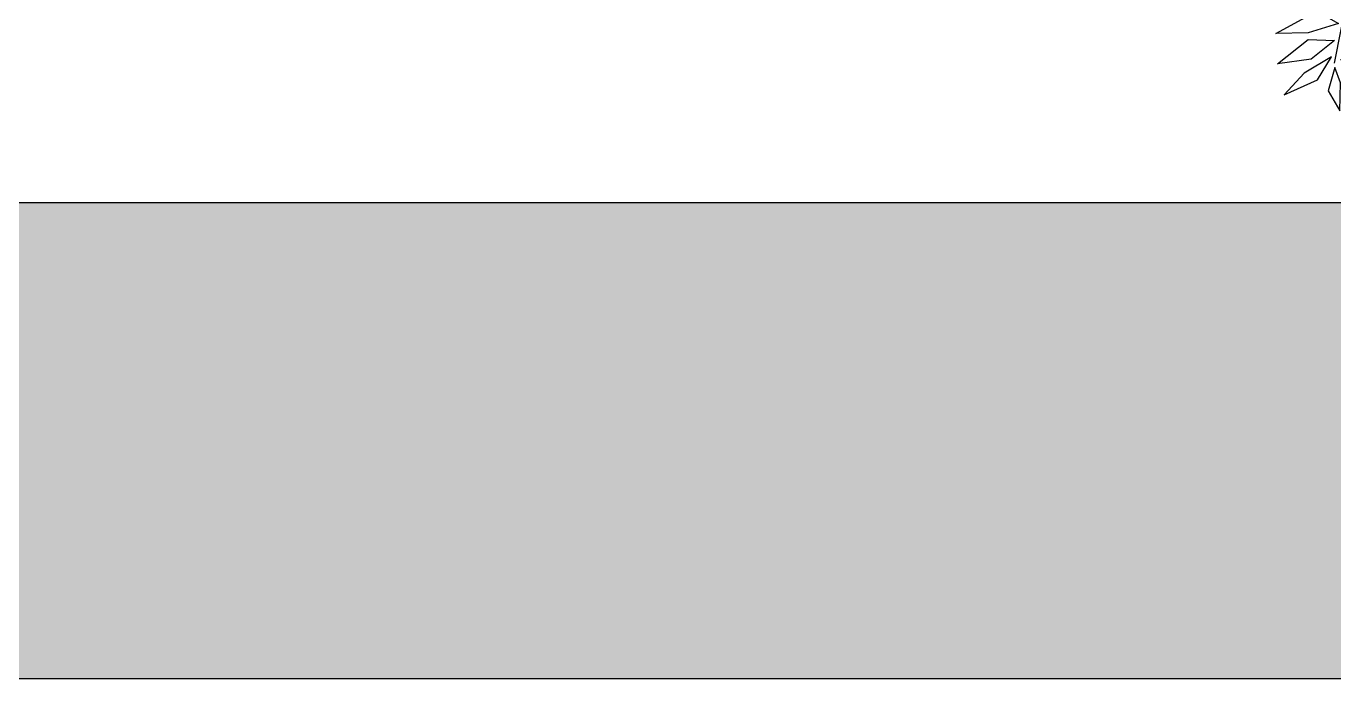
# Model space of a CAD drawing. Header units: inches. Extents: x -162 to 906, y 35 to 488.
# Drawn here: x 367.61 to 389.59, y 34.53 to 45.5 of the extents above; entities that cross this region are included whole.
import ezdxf

# ---------------------------------------------------------------- set-up
doc = ezdxf.new("R2010")
doc.units = ezdxf.units.IN
doc.header["$LTSCALE"] = 0.02
doc.header["$MEASUREMENT"] = 0
doc.set_wipeout_variables(frame=1)
for name, color, linetype, true_color in [('main rooad', 250, 'Continuous', 0x333333), ('PLANTS', 7, 'Continuous', 0x218500), ('ROADS', 7, 'Continuous', 0x595959)]:
    doc.layers.add(name, color=color, linetype=linetype, true_color=true_color)

# ---------------------------------------------------------------- blocks, each defined once
blk = doc.blocks.new('AE24K')
blk.add_wipeout([(0.3551949136237864, 0.106527245213756), (0.38330191728022445, 0.1775314773046348), (0.41041712122815666, 0.21809228762336175), (0.43506982731359295, 0.26200622175611277), (0.4554456494808166, 0.31084019148061803), (0.3890162718492929, 0.3819055057928529), (0.31972971232035413, 0.39072740178981236), (0.2797292211111111, 0.35543979935044767), (0.25901468925789917, 0.32456315413532466), (0.20687119343616403, 0.3093698816316339), (0.15972775670914602, 0.29809744769291857), (0.11258432920789105, 0.27702290811600006), (0.11142148636233783, 0.31476039346794793), (0.09277667140585141, 0.3667647924609607), (0.03790418566355835, 0.4207149325475328), (0.019988087261599063, 0.4666459893664343), (-0.005969354658331594, 0.510379431192467), (-0.04147268311387729, 0.5498476051024905), (-0.1362317311181524, 0.5278507198698508), (-0.17851500822055766, 0.47225775739199527), (-0.16795529215072422, 0.419972516947561), (-0.1494728034445888, 0.38222568128481527), (-0.16448658055298898, 0.33384064598641294), (-0.17888727301417937, 0.28743140412639634), (-0.1836167167719829, 0.2360123434706891), (-0.21687975319873593, 0.25387403876085846), (-0.2704666659214252, 0.2584996208172765), (-0.3940080310552272, 0.24024808018120325), (-0.496918332594694, 0.23900740439610946), (-0.5252480029674436, 0.1459452233027616), (-0.4982447205409093, 0.08153034637642054), (-0.44768451326183395, 0.06453270837135139), (-0.4091404009994495, 0.06191898170415944), (-0.33802384679952335, -0.010720428861257014), (-0.29620104597987235, -0.04101056464531072), (-0.36401596714995504, -0.10303544308668999), (-0.37909859344962005, -0.18069286674086438), (-0.43901688124796384, -0.2603593257633241), (-0.45544564948081406, -0.3108402007063801), (-0.38901627184929033, -0.381905505792852), (-0.31972971232035263, -0.39072741101557507), (-0.27972923033687286, -0.3554398085762094), (-0.25906997139880744, -0.3243707884177137), (-0.2068711934361634, -0.3093698816316328), (-0.15947926158348955, -0.29863663283042774), (-0.11258432920788863, -0.2770229173417623), (-0.11365319668754298, -0.316380674289061), (-0.0379041856635559, -0.4207149417732956), (0.00936913341203704, -0.5077846254225241), (0.041472683113879735, -0.5498476051024893), (0.13623173111815384, -0.527850729095613), (0.17851499899479592, -0.4722577573919948), (0.16795528292496245, -0.41997251694756044), (0.15465956208624643, -0.3873626240687301), (0.16777801166598272, -0.3346156046435458), (0.1788872730893657, -0.287431404989861), (0.18361671677198546, -0.23601235269645104), (0.21687975319873834, -0.2538740387608571), (0.2712392865183427, -0.2637293586000331), (0.34572554723691984, -0.24049317616737786), (0.3940820231010254, -0.246385504689294), (0.4444389524248509, -0.24577840694274355), (0.49691833259469553, -0.23900740439610846), (0.5252480029674442, -0.14594522330276039), (0.49824471131514847, -0.08153035560218291), (0.4476845132618352, -0.06453271759711332), (0.41058727741042117, -0.062031723957523655), (0.37327179966973284, -0.022436010876364154), (0.338023846799526, 0.010720428861258124), (0.2960075306288286, 0.043771514977265946), (0.3283012395610764, 0.06088635470709014)])
for p, q in [((-0.0414726831138772, 0.549847605102491), (-0.07777240710869737, 0.5006975833749423)), ((-0.0527355222590753, 0.5019136588729922), (-0.0414726831138772, 0.549847605102491)), ((-0.1022762273722977, 0.5082464993676798), (-0.1362317311181522, 0.5278507198698512)), ((-0.1362317311181522, 0.5278507198698512), (-0.1139274895912346, 0.4861054984912498)), ((-0.09308310512382612, 0.4682974141098621), (-0.1022762273722977, 0.5082464993676798)), ((-0.05149821828036583, 0.4756306225379459), (-0.005969354658331483, 0.5103794311924674)), ((-0.005969354658331483, 0.5103794311924674), (-0.03082975988756598, 0.4496761433005454)), ((-0.1139274895912346, 0.4861054984912498), (-0.09308310512382612, 0.4682974141098621)), ((-0.07952156564429469, 0.4555188743617307), (-0.0527355222590753, 0.5019136588729922)), ((-0.07777240710869737, 0.5006975833749423), (-0.07952156564429469, 0.4555188743617307)), ((-0.1537160373471247, 0.4505168963083128), (-0.1785150082205575, 0.4722577573919957)), ((-0.1785150082205575, 0.4722577573919957), (-0.1368368489131875, 0.4679899655579551)), ((-0.1368368489131875, 0.4679899655579551), (-0.0949981336523642, 0.4512575405617887)), ((-0.05250655727299147, 0.3533181598595703), (-0.0885694836089419, 0.4623922892135215)), ((-0.07019916277893401, 0.4295166794781067), (-0.05149821828036583, 0.4756306225379459)), ((-0.02519805892919624, 0.4398263127903532), (0.02129362377083144, 0.4674208743674266)), ((0.02129362377083144, 0.4674208743674266), (-0.0205392239047244, 0.4008455082622233)), ((-0.0949981336523642, 0.4512575405617887), (-0.1537160373471247, 0.4505168963083128)), ((-0.03082975988756598, 0.4496761433005454), (-0.07019916277893401, 0.4295166794781067)), ((-0.06230534163651669, 0.4010400980553759), (-0.02519805892919624, 0.4398263127903532)), ((-0.1679552921507241, 0.4199725169475612), (-0.1303716187194786, 0.4370389975961211)), ((-0.1294034948277618, 0.4142105482156615), (-0.1679552921507241, 0.4199725169475612)), ((-0.1303716187194786, 0.4370389975961211), (-0.09217697835945593, 0.430658432229444)), ((-0.09217697835945593, 0.430658432229444), (-0.1294034948277618, 0.4142105482156615)), ((-0.004860777750733902, 0.4025158972333451), (0.03790418566355847, 0.4207149325475332)), ((0.03790418566355847, 0.4207149325475332), (0.005605675080954775, 0.3618316478252717)), ((-0.1515725973782844, 0.3865948780928483), (-0.1179641760621761, 0.4026572820512881)), ((-0.1179641760621761, 0.4026572820512881), (-0.07691235380473849, 0.4012254989885826)), ((-0.07691235380473849, 0.4012254989885826), (-0.1164370170615987, 0.3778564844767831)), ((-0.0205392239047244, 0.4008455082622233), (-0.06230534163651669, 0.4010400980553759)), ((-0.04330338816861534, 0.3496542956971389), (-0.004860777750733902, 0.4025158972333451)), ((-0.1164370170615987, 0.3778564844767831), (-0.1515725973782844, 0.3865948780928483)), ((0.3133010622769312, 0.3583804374999429), (0.3197297123203544, 0.3907274017898126)), ((0.3197297123203544, 0.3907274017898126), (0.3368727760275583, 0.3524991704267157)), ((0.3890162718492931, 0.3819055057928531), (0.3640159671499585, 0.3417168459215039)), ((0.3890162718492931, 0.3426970555627484), (0.3890162718492931, 0.3819055057928531)), ((-0.1644865805529889, 0.3338406459864132), (-0.1148891923519049, 0.3579925402946942)), ((-0.06208753982366044, 0.3514265739948095), (-0.1186519474679111, 0.3230491326212559)), ((-0.1148891923519049, 0.3579925402946942), (-0.06208753982366044, 0.3514265739948095)), ((-0.01372579496394621, 0.1989606921142477), (-0.05250655727299147, 0.3533181598595703)), ((0.005605675080954775, 0.3618316478252717), (-0.04330338816861534, 0.3496542956971389)), ((0.007106863558692389, 0.3477681991613624), (0.09277667140585155, 0.3667647924609612)), ((0.09277667140585155, 0.3667647924609612), (0.03016673197819308, 0.3171338593856179)), ((0.2797292211111113, 0.3554397993504481), (0.3133010622769312, 0.331424630849797)), ((0.2940151121466652, 0.3191719872698378), (0.2797292211111113, 0.3554397993504481)), ((0.3433014260709815, 0.3078995625568863), (0.3133010622769312, 0.3583804374999429)), ((0.3368727760275583, 0.3524991704267157), (0.3433014260709815, 0.3078995625568863)), ((-0.1186519474679111, 0.3230491326212559), (-0.1644865805529889, 0.3338406459864132)), ((-0.0310252261282038, 0.3013256897781131), (0.007106863558692389, 0.3477681991613624)), ((0.3133010622769312, 0.331424630849797), (0.3268726578381287, 0.2951568187691866)), ((0.3590159080552429, 0.3147610392713576), (0.3890162718492931, 0.3426970555627484)), ((0.3640159671499585, 0.3417168459215039), (0.3590159080552429, 0.3147610392713576)), ((-0.1782960900903792, 0.2873770280574246), (-0.1180669418362115, 0.3103394447423784)), ((-0.1180669418362115, 0.3103394447423784), (-0.04943157356272021, 0.3086534181029754)), ((-0.04943157356272021, 0.3086534181029754), (-0.1154217033921476, 0.2815939415540214)), ((0.03016673197819308, 0.3171338593856179), (-0.0310252261282038, 0.3013256897781131)), ((0.03635746804542439, 0.3053116714556179), (0.111421486362338, 0.3147603934679482)), ((0.111421486362338, 0.3147603934679482), (0.05003824128594125, 0.2701948009862924)), ((0.2068711934361644, 0.3093698816316341), (0.2525860392144761, 0.2784932271907485)), ((0.2204427889973637, 0.264280164328301), (0.2068711934361644, 0.3093698816316341)), ((0.2590146892578993, 0.3245631541353249), (0.2897293485263042, 0.3034886145584061)), ((0.2690148074473289, 0.2897656519036995), (0.2590146892578993, 0.3245631541353249)), ((0.2797292211111113, 0.2221310851744644), (0.3561587261578261, 0.3078995625568863)), ((0.3268726578381287, 0.2951568187691866), (0.2940151121466652, 0.3191719872698378)), ((0.3947306264183617, 0.3177016774208532), (0.3547301352091203, 0.2966271378439349)), ((0.4554456494808168, 0.3108401914806183), (0.3947306264183617, 0.3177016774208532)), ((0.4083022219795609, 0.2966271378439349), (0.4554456494808168, 0.3108401914806183)), ((-0.1154217033921476, 0.2815939415540214), (-0.1782960900903792, 0.2873770280574246)), ((-0.01691470762147951, 0.2502895807405507), (0.03635746804542439, 0.3053116714556179)), ((0.1597277567091462, 0.298097447692919), (0.209728366107818, 0.2574186876138302)), ((0.18615665235719, 0.2407550960353908), (0.1597277567091462, 0.298097447692919)), ((0.3090152986565702, 0.2672208024777967), (0.2690148074473289, 0.2897656519036995)), ((0.2897293485263042, 0.3034886145584061), (0.3090152986565702, 0.2672208024777967)), ((0.3547301352091203, 0.2966271378439349), (0.4083022219795609, 0.2966271378439349)), ((-0.2976226622517535, 0.1800388274949314), (-0.2712392865183419, 0.2637293493742709)), ((-0.2712392865183419, 0.2637293493742709), (-0.2595626165481084, 0.1846920901585531)), ((-0.1185893967947846, 0.2702260670970928), (-0.1836167167719829, 0.2360123434706893)), ((-0.03784705051331105, 0.26402446308105), (-0.1185893967947846, 0.2702260670970928)), ((-0.117170861927745, 0.2364152325408106), (-0.03784705051331105, 0.26402446308105)), ((0.05003824128594125, 0.2701948009862924), (-0.01691470762147951, 0.2502895807405507)), ((0.1125843292078912, 0.2770229081160003), (0.1461561703737102, 0.2196805564584725)), ((0.1747279432190529, 0.2378144671116589), (0.1125843292078912, 0.2770229081160003)), ((0.2733005710676881, 0.2294826713224394), (0.2204427889973637, 0.264280164328301)), ((0.2525860392144761, 0.2784932271907485), (0.2733005710676881, 0.2294826713224394)), ((0.3368727760275583, 0.2755525982670166), (0.3861590899518781, 0.2824140749814874)), ((0.3740160853393864, 0.2515374205406018), (0.3368727760275583, 0.2755525982670166)), ((0.3861590899518781, 0.2824140749814874), (0.4390168812479658, 0.260359325763325)), ((-0.437657308232243, 0.193216547556458), (-0.4449862266805331, 0.2500201054291424)), ((-0.4449862266805331, 0.2500201054291424), (-0.4048458452269514, 0.1981387227599445)), ((-0.3934997896995123, 0.1980909978879559), (-0.3941515345007414, 0.252151256681671)), ((-0.3941515345007414, 0.252151256681671), (-0.3574120091580459, 0.1826352616527362)), ((-0.3510193764933662, 0.1970483944115564), (-0.3453977316166643, 0.2431834552428986)), ((-0.3453977316166643, 0.2431834552428986), (-0.3105525598676291, 0.1857704803696212)), ((-0.2462289349631019, 0.1841423269415046), (-0.2168797531987359, 0.2538740387608587)), ((-0.2168797531987359, 0.2538740387608587), (-0.2089764387461948, 0.1784317918383174)), ((-0.1740427550269557, 0.1845792313997987), (-0.1351592269438759, 0.246618861836212)), ((-0.1351592269438759, 0.246618861836212), (-0.1357914223533117, 0.1604750619635067)), ((-0.003699706251676815, 0.2055440674289084), (0.072828929618451, 0.2430150573908971)), ((0.072828929618451, 0.2430150573908971), (0.145998585115942, 0.2403607592475692)), ((0.209728366107818, 0.2574186876138302), (0.2425859117992841, 0.1971357070325692)), ((0.3368727760275583, 0.218210246609488), (0.3161582349485847, 0.2544780586900974)), ((0.3161582349485847, 0.2544780586900974), (0.3683017307703178, 0.2417353149023986)), ((0.3683017307703178, 0.2417353149023986), (0.415445167497337, 0.2152696084599923)), ((0.4390168812479658, 0.260359325763325), (0.3740160853393864, 0.2515374205406018)), ((-0.4610377442386344, 0.2052865210290573), (-0.496918332594694, 0.2390074043961099)), ((-0.496918332594694, 0.2390074043961099), (-0.4725030335270572, 0.1829959059540891)), ((-0.1836167167719829, 0.2360123434706893), (-0.117170861927745, 0.2364152325408106)), ((-0.09724266953213778, 0.2199609089444543), (-0.162114729143843, 0.1889567267816479)), ((-0.03155774639420805, 0.2249271002632036), (-0.09724266953213778, 0.2199609089444543)), ((-0.0894781382323746, 0.1775374279217692), (-0.03155774639420805, 0.2249271002632036)), ((0.145998585115942, 0.2403607592475692), (0.0710797710828528, 0.1978363576034492)), ((0.08258396541384005, 0.2348738289621637), (0.109012861061883, 0.1662590525916836)), ((0.1418703975275868, 0.1941950688830736), (0.08258396541384005, 0.2348738289621637)), ((0.1461561703737102, 0.2196805564584725), (0.209728366107818, 0.1647887335169358)), ((0.1654421205039771, 0.1113672296501473), (0.2797292211111113, 0.2221310851744644)), ((0.209728366107818, 0.1647887335169358), (0.1747279432190529, 0.2378144671116589)), ((0.2425859117992841, 0.1971357070325692), (0.18615665235719, 0.2407550960353908)), ((-0.4342517100791765, 0.1588917457435599), (-0.4610377442386344, 0.2052865210290573)), ((-0.4048458452269514, 0.1981387227599445), (-0.4070719388064923, 0.1539640812110905)), ((-0.378463585810862, 0.1465620393652798), (-0.3934997896995123, 0.1980909978879559)), ((8.881784197001252e-16, 4.440892098500626e-16), (-0.01372579496394621, 0.1989606921142477)), ((0.0710797710828528, 0.1978363576034492), (-0.003699706251676815, 0.2055440674289084)), ((0.3161582349485847, 0.1760611674556509), (0.2811578120598188, 0.21232897953626)), ((0.2811578120598188, 0.21232897953626), (0.3461586079683983, 0.2054675028217887)), ((0.415445167497337, 0.2152696084599923), (0.3368727760275583, 0.218210246609488)), ((0.3461586079683983, 0.2054675028217887), (0.3833019172802246, 0.177531477304635)), ((-0.4725030335270572, 0.1829959059540891), (-0.4342517100791765, 0.1588917457435599)), ((-0.4070719388064923, 0.1539640812110905), (-0.437657308232243, 0.193216547556458)), ((-0.3574120091580459, 0.1826352616527362), (-0.378463585810862, 0.1465620393652798)), ((-0.3244612002284324, 0.1373253161608794), (-0.3510193764933662, 0.1970483944115564)), ((-0.3105525598676291, 0.1857704803696212), (-0.3244612002284324, 0.1373253161608794)), ((-0.2764683198249021, 0.1237942124734781), (-0.2976226622517535, 0.1800388274949314)), ((-0.2595626165481084, 0.1846920901585531), (-0.2764683198249021, 0.1237942124734781)), ((-0.2252144920063506, 0.1104962253655097), (-0.2462289349631019, 0.1841423269415046)), ((-0.2089764387461948, 0.1784317918383174), (-0.2252144920063506, 0.1104962253655097)), ((-0.1798562404194373, 0.09956799541848627), (-0.1740427550269557, 0.1845792313997987)), ((-0.162114729143843, 0.1889567267816479), (-0.0894781382323746, 0.1775374279217692)), ((0.02329752407432917, 0.1829226441701222), (0.07544101989606311, 0.1187188157981223)), ((0.09758414269798443, 0.1549866278787322), (0.02329752407432917, 0.1829226441701222)), ((0.1790137068394149, 0.139793355375041), (0.1418703975275868, 0.1941950688830736)), ((0.2897293485263042, 0.1324417692270661), (0.2454430936967, 0.177531477304635)), ((0.2454430936967, 0.177531477304635), (0.3047295258104459, 0.1677293716664314)), ((0.3833019172802246, 0.177531477304635), (0.3161582349485847, 0.1760611674556509)), ((-0.4912924992215908, 0.1655494438049323), (-0.5252480029674436, 0.1459452233027618)), ((-0.4520990131790681, 0.153536374838505), (-0.4912924992215908, 0.1655494438049323)), ((-0.332235778384101, 0.1311870654593434), (-0.4447282097667689, 0.1544927174308737)), ((-0.1357914223533117, 0.1604750619635067), (-0.1798562404194373, 0.09956799541848627)), ((-0.08543027936244219, 0.1620036601831125), (-0.1467668974326468, 0.1116375721832763)), ((-0.02581685853075832, 0.1564536994849042), (-0.08543027936244219, 0.1620036601831125)), ((-0.06509299818397896, 0.1246932446261035), (-0.02581685853075832, 0.1564536994849042)), ((0.1225844473973199, 0.1005849051449359), (0.09758414269798443, 0.1549866278787322)), ((0.109012861061883, 0.1662590525916836), (0.1790137068394149, 0.139793355375041)), ((0.3047295258104459, 0.1677293716664314), (0.3640159671499585, 0.1030354338609283)), ((-0.5252480029674436, 0.1459452233027618), (-0.4779434567411904, 0.144388652569746)), ((-0.4779434567411904, 0.144388652569746), (-0.4520990131790681, 0.153536374838505)), ((-0.4737096249407466, 0.1154907951312412), (-0.4382995597233457, 0.1433579780049032)), ((-0.4382995597233457, 0.1433579780049032), (-0.4670170996240568, 0.0921364588083704)), ((-0.4436726809964089, 0.1056143575205617), (-0.4190496361975855, 0.1355016134602578)), ((-0.4190496361975855, 0.1355016134602578), (-0.4234186069744243, 0.09503856094582375)), ((-0.4076935245884794, 0.09916866749288245), (-0.3859276524613096, 0.1340046965107868)), ((-0.3859276524613096, 0.1340046965107868), (-0.3854518245089258, 0.08809082334732077)), ((0.2590146892578993, 0.09176300914797597), (0.2082997843848728, 0.139793355375041)), ((0.2082997843848728, 0.139793355375041), (0.2825864030085263, 0.1211693445141142)), ((0.3640159671499585, 0.1030354338609283), (0.2897293485263042, 0.1324417692270661)), ((-0.4982447205409093, 0.08153034637642076), (-0.4737096249407466, 0.1154907951312412)), ((-0.367475231566381, 0.07949930387818283), (-0.3353881108913477, 0.121943902672371)), ((-0.3353881108913477, 0.121943902672371), (-0.3390947364652748, 0.0587689682929553)), ((-0.1791679154679215, 0.08759346246410127), (-0.332235778384101, 0.1311870654593434)), ((-0.3277953171697909, 0.05292074790278578), (-0.2920174853620034, 0.1115177110704066)), ((-0.2920174853620034, 0.1115177110704066), (-0.3015783649750992, 0.04083883629286778)), ((-0.1467668974326468, 0.1116375721832763), (-0.06509299818397896, 0.1246932446261035)), ((8.881784197001252e-16, 4.440892098500626e-16), (0.1654421205039771, 0.1113672296501473)), ((0.07544101989606311, 0.1187188157981223), (0.1225844473973199, 0.1005849051449359)), ((0.2825864030085263, 0.1211693445141142), (0.3283012395610765, 0.06088635470709036)), ((-0.4670170996240568, 0.0921364588083704), (-0.4982447205409093, 0.08153034637642076)), ((-0.4476845132618337, 0.06453270837135161), (-0.4436726809964089, 0.1056143575205617)), ((-0.4234186069744243, 0.09503856094582375), (-0.4476845132618337, 0.06453270837135161)), ((-0.4105872774104196, 0.06203172395752432), (-0.4076935245884794, 0.09916866749288245)), ((-0.3854518245089258, 0.08809082334732077), (-0.4105872774104196, 0.06203172395752432)), ((-0.2475754166211273, 0.0992357295641142), (-0.2933173400138385, 0.03241159998543486)), ((-0.2633270323014552, 0.01673467608233858), (-0.2475754166211273, 0.0992357295641142)), ((-0.06283088722569463, 0.1060664937135662), (-0.1193428002784875, 0.09298970349923685)), ((-0.1193428002784875, 0.09298970349923685), (-0.06191414160811259, 0.0773209905252088)), ((-0.0152571424609258, 0.1041684682662329), (-0.06283088722569463, 0.1060664937135662)), ((-0.06191414160811259, 0.0773209905252088), (-0.0152571424609258, 0.1041684682662329)), ((0.06044083338615636, 0.1074463818594076), (0.02044035140267653, 0.09764427622120397)), ((0.02044035140267653, 0.09764427622120397), (0.0368691196355293, 0.0721587886458055)), ((0.08258396541384005, 0.06529730270557055), (0.06044083338615636, 0.1074463818594076)), ((0.2068711934361644, 0.03736128641418057), (0.1761565341677613, 0.105976072010423)), ((0.1761565341677613, 0.105976072010423), (0.2468716846454075, 0.05843582599109931)), ((0.3283012395610765, 0.06088635470709036), (0.2590146892578993, 0.09176300914797597)), ((-0.3713577739891525, 0.02447076435477991), (-0.367475231566381, 0.07949930387818283)), ((-0.210571453233622, 0.0851337448881635), (-0.2391130670597237, 0.0257658308356179)), ((-0.1984909992942558, 0.01127837533008558), (-0.210571453233622, 0.0851337448881635)), ((8.881784197001252e-16, 4.440892098500626e-16), (-0.1791679154679215, 0.08759346246410127)), ((-0.05255970689362321, 0.0710042305354257), (-0.06170350821310677, 0.03098991913321258)), ((-0.02569676677381416, 0.08602956647526483), (-0.05255970689362321, 0.0710042305354257)), ((-0.03216243057838408, 0.05918995831007789), (-0.02569676677381416, 0.08602956647526483)), ((0.0368691196355293, 0.0721587886458055), (0.08258396541384005, 0.06529730270557055)), ((0.1700644215069778, 0.0712850719868463), (0.140534018080043, -0.005974438053743647)), ((0.1830144312861899, -0.007017041530142709), (0.1700644215069778, 0.0712850719868463)), ((-0.3390947364652748, 0.0587689682929553), (-0.3713577739891525, 0.02447076435477991)), ((-0.3380238467995236, -0.01072042886125679), (-0.3277953171697909, 0.05292074790278578)), ((-0.1484013151538397, 0.05586879433996872), (-0.1830144312861881, 0.007017032304381221)), ((-0.1405340180800421, 0.005974428827981271), (-0.1484013151538397, 0.05586879433996872)), ((-0.06170350821310677, 0.03098991913321258), (-0.03216243057838408, 0.05918995831007789)), ((0.1226400787481969, 0.05366512859027628), (0.09878326124364278, 0.004149794325297052)), ((0.1232717206118528, 0.001379888145842223), (0.1226400787481969, 0.05366512859027628)), ((0.2446986853319215, 0.04591710218051581), (0.1984909900684961, -0.01127837533008469)), ((0.2391130670597255, -0.02576584006137983), (0.2446986853319215, 0.04591710218051581)), ((0.2468716846454075, 0.05843582599109931), (0.2811578120598188, -0.006258102588641457)), ((-0.3015783649750992, 0.04083883629286778), (-0.3380238467995236, -0.01072042886125679)), ((-0.2933173400138385, 0.03241159998543486), (-0.2962010459798723, -0.0410105646453105)), ((-0.2391130670597237, 0.0257658308356179), (-0.2446986945576821, -0.04591711140627774)), ((-0.1135555898590246, 0.02906904147093314), (-0.123271720611851, -0.001379897371604155)), ((-0.0809259020620825, -0.004149794325296163), (-0.1135555898590246, 0.02906904147093314)), ((0.07615531537041687, 0.0368711862064397), (0.06044083338615636, 0.01040547976403383)), ((0.08401255636254756, 0.01040547976403383), (0.07615531537041687, 0.0368711862064397)), ((0.2811578120598188, -0.006258102588641457), (0.2068711934361644, 0.03736128641418057)), ((0.2962010459798758, 0.04101056464531183), (0.263327032301456, -0.01673467608233725)), ((0.2933173400138394, -0.03241160921119635), (0.2962010459798758, 0.04101056464531183)), ((-0.2962010459798723, -0.0410105646453105), (-0.2633270323014552, 0.01673467608233858)), ((-0.2468716846454067, -0.0584358352168608), (-0.2811578120598179, 0.006258102588642789)), ((-0.2811578120598179, 0.006258102588642789), (-0.2068711934361636, -0.0373612956399425)), ((-0.2446986945576821, -0.04591711140627774), (-0.1984909992942558, 0.01127837533008558)), ((-0.1830144312861881, 0.007017032304381221), (-0.170064421506976, -0.07128507198684497)), ((-0.170064421506976, -0.07128507198684497), (-0.1405340180800421, 0.005974428827981271)), ((8.881784197001252e-16, 4.440892098500626e-16), (-0.1654421205039762, -0.111367229650146)), ((8.881784197001252e-16, 4.440892098500626e-16), (0.1791679062421618, -0.08759346246409949)), ((8.881784197001252e-16, 4.440892098500626e-16), (0.01372579496394799, -0.1989606921142459)), ((0.06044083338615636, 0.01040547976403383), (0.07258383799864809, -0.02880296124030801)), ((0.07258383799864809, -0.02880296124030801), (0.08401255636254756, 0.01040547976403383)), ((0.09878326124364278, 0.004149794325297052), (0.09784110787476497, -0.03887115633489913)), ((0.09784110787476497, -0.03887115633489913), (0.1232717206118528, 0.001379888145842223)), ((0.3015783649751018, -0.04083884551862971), (0.3380238467995262, 0.01072042886125857)), ((0.3380238467995262, 0.01072042886125857), (0.3277953079440312, -0.05292075712854771)), ((-0.123271720611851, -0.001379897371604155), (-0.08692536038507637, -0.05562555709852646)), ((-0.08692536038507637, -0.05562555709852646), (-0.0809259020620825, -0.004149794325296163)), ((0.140534018080043, -0.005974438053743647), (0.1484013151538415, -0.05586879433996739)), ((0.1484013151538415, -0.05586879433996739), (0.1830144312861899, -0.007017041530142709)), ((0.1984909900684961, -0.01127837533008469), (0.2105714532336229, -0.08513374488816172)), ((0.263327032301456, -0.01673467608233725), (0.247575416621129, -0.09923572956411375)), ((-0.2068711934361636, -0.0373612956399425), (-0.1761565341677587, -0.1059760720104221)), ((0.2105714532336229, -0.08513374488816172), (0.2391130670597255, -0.02576584006137983)), ((0.247575416621129, -0.09923572956411375), (0.2933173400138394, -0.03241160921119635)), ((0.2920174853620061, -0.1115177110704053), (0.3015783649751018, -0.04083884551862971)), ((0.3390947364652757, -0.05876896829295397), (0.3713577739891534, -0.02447077358054139)), ((0.3713577739891534, -0.02447077358054139), (0.3674752315663827, -0.07949931310394476)), ((-0.2825864030085246, -0.1211693445141124), (-0.3283012487868362, -0.06088636393285229)), ((-0.3283012487868362, -0.06088636393285229), (-0.2590146892578966, -0.09176300914797508)), ((-0.1761565341677587, -0.1059760720104221), (-0.2468716846454067, -0.0584358352168608)), ((-0.06829807437828528, -0.04667330107040568), (-0.04615495157636484, -0.08882238022424271)), ((-0.0225832378257369, -0.05353477778487647), (-0.06829807437828528, -0.04667330107040568)), ((-0.00615446036712175, -0.07902026536027584), (-0.0225832378257369, -0.05353477778487647)), ((0.3277953079440312, -0.05292075712854771), (0.2920174853620061, -0.1115177110704053)), ((0.3353881108913512, -0.1219439026723692), (0.3390947364652757, -0.05876896829295397)), ((0.3854518245089285, -0.08809083257308226), (0.4105872774104213, -0.06203172395752343)), ((0.4105872774104213, -0.06203172395752343), (0.4076935245884812, -0.09916866749288156)), ((0.4234186069744279, -0.09503856094582197), (0.4476845132618354, -0.0645327175971131)), ((0.4476845132618354, -0.0645327175971131), (0.4436726809964107, -0.1056143667463236)), ((-0.04615495157636484, -0.08882238022424271), (-0.00615446036712175, -0.07902026536027584)), ((0.04405678242655586, -0.06800899432050711), (0.01525714246092669, -0.1041684682662316)), ((0.07434224997453232, -0.06652400628259247), (0.04405678242655586, -0.06800899432050711)), ((0.06283087799993314, -0.1060664937135645), (0.07434224997453232, -0.06652400628259247)), ((0.1791679062421618, -0.08759346246409949), (0.3322357783841046, -0.1311870746851049)), ((0.3674752315663827, -0.07949931310394476), (0.3353881108913512, -0.1219439026723692)), ((0.4670170903982953, -0.09213645880836907), (0.4982447113151487, -0.08153035560218269)), ((0.4982447113151487, -0.08153035560218269), (0.4737096249407475, -0.1154908043570027)), ((-0.3047295350362083, -0.1677293716664296), (-0.364015967149955, -0.1030354430866898)), ((-0.364015967149955, -0.1030354430866898), (-0.2897293485263015, -0.1324417692270643)), ((-0.2590146892578966, -0.09176300914797508), (-0.2082997843848711, -0.1397933553750401)), ((-0.1225844566230805, -0.1005849143706978), (-0.09758415192374414, -0.1549866278787309)), ((-0.07544101989606133, -0.1187188157981214), (-0.1225844566230805, -0.1005849143706978)), ((0.01525714246092669, -0.1041684682662316), (0.06283087799993314, -0.1060664937135645)), ((0.1357914223533125, -0.1604750619635058), (0.1798562311936767, -0.09956799541848493)), ((0.1798562311936767, -0.09956799541848493), (0.1740427550269583, -0.1845792313997978)), ((0.3859276524613104, -0.1340046965107855), (0.3854518245089285, -0.08809083257308226)), ((0.4076935245884812, -0.09916866749288156), (0.3859276524613104, -0.1340046965107855)), ((0.4190496269718249, -0.1355016134602565), (0.4234186069744279, -0.09503856094582197)), ((0.4436726809964107, -0.1056143667463236), (0.4190496269718249, -0.1355016134602565)), ((0.4382995597233474, -0.1433579780049015), (0.4670170903982953, -0.09213645880836907)), ((-0.2082997843848711, -0.1397933553750401), (-0.2825864030085246, -0.1211693445141124)), ((-0.1654421205039762, -0.111367229650146), (-0.2797292303368728, -0.2221310944002259)), ((-0.02329753330009066, -0.1829226441701208), (-0.07544101989606133, -0.1187188157981214)), ((0.06509299818398162, -0.1246932538518655), (0.0258168585307601, -0.1564537087106666)), ((0.1467668882068871, -0.111637572183275), (0.06509299818398162, -0.1246932538518655)), ((0.08543027936244396, -0.162003669408874), (0.1467668882068871, -0.111637572183275)), ((0.2089764387461948, -0.178431791838316), (0.2252144827805909, -0.1104962253655084)), ((0.2252144827805909, -0.1104962253655084), (0.2462289257373396, -0.1841423361672661)), ((0.2595626073223478, -0.1846920901585514), (0.2764683198249056, -0.1237942124734777)), ((0.2764683198249056, -0.1237942124734777), (0.2976226622517562, -0.1800388274949296)), ((0.3322357783841046, -0.1311870746851049), (0.4447282097667706, -0.1544927266566352)), ((0.4737096249407475, -0.1154908043570027), (0.4382995597233474, -0.1433579780049015)), ((-0.2897293485263015, -0.1324417692270643), (-0.2454430936966983, -0.1775314865303965)), ((-0.1790137160651746, -0.1397933553750401), (-0.1418704067533483, -0.194195078108836)), ((-0.1090128610618821, -0.1662590525916823), (-0.1790137160651746, -0.1397933553750401)), ((0.3105525598676326, -0.1857704895953831), (0.3244611910026709, -0.1373253253866409)), ((0.3244611910026709, -0.1373253253866409), (0.3510193764933707, -0.1970483944115551)), ((0.3574119999322853, -0.1826352616527349), (0.3784635765851014, -0.146562039365278)), ((0.3784635765851014, -0.146562039365278), (0.3934997896995149, -0.1980909978879546)), ((0.4779434567411922, -0.1443886525697446), (0.4520990131790708, -0.1535363748385041)), ((0.4520990131790708, -0.1535363748385041), (0.4912924899958302, -0.1655494438049314)), ((0.5252480029674444, -0.1459452233027601), (0.4779434567411922, -0.1443886525697446)), ((0.4912924899958302, -0.1655494438049314), (0.5252480029674444, -0.1459452233027601)), ((-0.2454430936966983, -0.1775314865303965), (-0.3047295350362083, -0.1677293716664296)), ((-0.2097283753335795, -0.1647887427426973), (-0.1747279432190512, -0.2378144671116575)), ((-0.1461561703737075, -0.219680565684234), (-0.2097283753335795, -0.1647887427426973)), ((-0.08258396541383739, -0.2348738381879252), (-0.1090128610618821, -0.1662590525916823)), ((-0.09758415192374414, -0.1549866278787309), (-0.02329753330009066, -0.1829226441701208)), ((0.0258168585307601, -0.1564537087106666), (0.08543027936244396, -0.162003669408874)), ((0.1351592269438777, -0.2466188618362106), (0.1357914223533125, -0.1604750619635058)), ((0.4048458452269532, -0.1981387227599432), (0.4070719388064941, -0.153964090436852)), ((0.4070719388064941, -0.153964090436852), (0.4376573082322448, -0.1932165475564576)), ((0.4342517008534141, -0.1588917457435586), (0.4610377442386362, -0.2052865302548192)), ((0.4725030335270617, -0.1829959151798506), (0.4342517008534141, -0.1588917457435586)), ((-0.3833019172802219, -0.1775314865303965), (-0.3161582441743453, -0.1760611674556496)), ((-0.3461586079683965, -0.2054675028217874), (-0.3833019172802219, -0.1775314865303965)), ((-0.3161582441743453, -0.1760611674556496), (-0.2811578120598179, -0.2123289795362591)), ((-0.2425859117992815, -0.1971357070325679), (-0.1861566615829515, -0.2407551052611532)), ((-0.2097283753335795, -0.2574186968395917), (-0.2425859117992815, -0.1971357070325679)), ((-0.1418704067533483, -0.194195078108836), (-0.08258396541383739, -0.2348738381879252)), ((0.08947813823237638, -0.1775374371475307), (0.03155773716844834, -0.2249271002632023)), ((0.1621147199180824, -0.188956726781647), (0.08947813823237638, -0.1775374371475307)), ((0.09724266030637718, -0.219960908944453), (0.1621147199180824, -0.188956726781647)), ((0.1740427550269583, -0.1845792313997978), (0.1351592269438777, -0.2466188618362106)), ((0.2168797531987385, -0.2538740387608569), (0.2089764387461948, -0.178431791838316)), ((0.2462289257373396, -0.1841423361672661), (0.2168797531987385, -0.2538740387608569)), ((0.2712392865183428, -0.2637293586000329), (0.2595626073223478, -0.1846920901585514)), ((0.2976226622517562, -0.1800388274949296), (0.2712392865183428, -0.2637293586000329)), ((0.3453977316166679, -0.2431834552428973), (0.3105525598676326, -0.1857704895953831)), ((0.3510193764933707, -0.1970483944115551), (0.3453977316166679, -0.2431834552428973)), ((0.3941515345007414, -0.252151265907433), (0.3574119999322853, -0.1826352616527349)), ((0.4376573082322448, -0.1932165475564576), (0.444986226680534, -0.2500201146549039)), ((0.4969183325946958, -0.2390074043961081), (0.4725030335270617, -0.1829959151798506)), ((-0.3683017307703151, -0.2417353149023969), (-0.4154451674973343, -0.2152696176857547)), ((-0.4154451674973343, -0.2152696176857547), (-0.3368727760275574, -0.2182102466094866)), ((-0.2811578120598179, -0.2123289795362591), (-0.3461586079683965, -0.2054675028217874)), ((-0.3368727760275574, -0.2182102466094866), (-0.3161582441743453, -0.2544780586900961)), ((-0.1459985851159402, -0.2403607592475683), (-0.0710797710828519, -0.1978363576034479)), ((0.003699697025917104, -0.2055440674289071), (-0.07282892961844922, -0.2430150666166591)), ((-0.0710797710828519, -0.1978363576034479), (0.003699697025917104, -0.2055440674289071)), ((0.01372579496394799, -0.1989606921142459), (0.05250655727299325, -0.3533181598595689)), ((0.3934997896995149, -0.1980909978879546), (0.3941515345007414, -0.252151265907433)), ((0.444986226680534, -0.2500201146549039), (0.4048458452269532, -0.1981387227599432)), ((0.4610377442386362, -0.2052865302548192), (0.4969183325946958, -0.2390074043961081)), ((-0.2797292303368728, -0.2221310944002259), (-0.3561587261578252, -0.307899562556885)), ((-0.2733005802934505, -0.229482671322438), (-0.2204427889973628, -0.264280173554063)), ((-0.2525860392144734, -0.2784932364165105), (-0.2733005802934505, -0.229482671322438)), ((-0.1861566615829515, -0.2407551052611532), (-0.1597277659349086, -0.2980974569186805)), ((-0.1747279432190512, -0.2378144671116575), (-0.1125843292078885, -0.2770229173417622)), ((-0.1125843292078885, -0.2770229173417622), (-0.1461561703737075, -0.219680565684234)), ((-0.07282892961844922, -0.2430150666166591), (-0.1459985851159402, -0.2403607592475683)), ((0.03155773716844834, -0.2249271002632023), (0.09724266030637718, -0.219960908944453)), ((0.1171708619277467, -0.2364152417665726), (0.03784705051331194, -0.2640244723068115)), ((0.1836167167719855, -0.2360123526964508), (0.1171708619277467, -0.2364152417665726)), ((0.1185893967947873, -0.2702260763228543), (0.1836167167719855, -0.2360123526964508)), ((-0.439016881247964, -0.2603593257633241), (-0.3740160853393837, -0.2515374297663637)), ((-0.3861590899518754, -0.2824140749814865), (-0.439016881247964, -0.2603593257633241)), ((-0.3740160853393837, -0.2515374297663637), (-0.3368727760275574, -0.2755525982670148)), ((-0.3161582441743453, -0.2544780586900961), (-0.3683017307703151, -0.2417353149023969)), ((-0.1597277659349086, -0.2980974569186805), (-0.2097283753335795, -0.2574186968395917)), ((-0.05003825051170185, -0.2701948009862911), (0.01691470762148128, -0.250289580740549)), ((0.01691470762148128, -0.250289580740549), (-0.03635747727118588, -0.3053116806813794)), ((-0.3368727760275574, -0.2755525982670148), (-0.3861590899518754, -0.2824140749814865)), ((-0.3090152986565684, -0.2672208024777949), (-0.2690148074473262, -0.2897656611294614)), ((-0.2897293485263015, -0.3034886145584053), (-0.3090152986565684, -0.2672208024777949)), ((-0.2068711934361636, -0.3093698816316328), (-0.2525860392144734, -0.2784932364165105)), ((-0.2204427889973628, -0.264280173554063), (-0.2068711934361636, -0.3093698816316328)), ((-0.1114214863623362, -0.3147604026937101), (-0.05003825051170185, -0.2701948009862911)), ((0.03784705051331194, -0.2640244723068115), (0.1185893967947873, -0.2702260763228543)), ((0.0494315735627211, -0.3086534181029741), (0.1154217033921503, -0.2815939415540201)), ((0.1154217033921503, -0.2815939415540201), (0.1782960808646168, -0.2873770280574233)), ((-0.4083022219795591, -0.2966271378439336), (-0.4554456494808141, -0.3108402007063797)), ((-0.35473014443488, -0.2966271378439336), (-0.4083022219795591, -0.2966271378439336)), ((-0.394730626418359, -0.3177016774208519), (-0.35473014443488, -0.2966271378439336)), ((-0.3268726578381287, -0.2951568187691858), (-0.2940151121466617, -0.3191719964955992)), ((-0.3133010622769294, -0.3314246308497952), (-0.3268726578381287, -0.2951568187691858)), ((-0.2590146892578966, -0.3245631541353236), (-0.2897293485263015, -0.3034886145584053)), ((-0.2690148074473262, -0.2897656611294614), (-0.2590146892578966, -0.3245631541353236)), ((-0.03635747727118588, -0.3053116806813794), (-0.1114214863623362, -0.3147604026937101)), ((-0.0301667319781922, -0.3171338593856166), (0.03102522612820646, -0.3013256990038746)), ((0.03102522612820646, -0.3013256990038746), (-0.007106872784453877, -0.3477681991613606)), ((0.1782960808646168, -0.2873770280574233), (0.1180669418362132, -0.3103394447423766)), ((-0.4554456494808141, -0.3108402007063797), (-0.394730626418359, -0.3177016774208519)), ((-0.3590159080552402, -0.3147610392713571), (-0.3890162718492904, -0.3426970647885099)), ((-0.364015967149955, -0.341716845921503), (-0.3590159080552402, -0.3147610392713571)), ((-0.3433014260709797, -0.307899562556885), (-0.3133010622769294, -0.3583804374999415)), ((-0.3368727760275574, -0.352499170426714), (-0.3433014260709797, -0.307899562556885)), ((-0.2940151121466617, -0.3191719964955992), (-0.2797292303368728, -0.3554398085762092)), ((-0.09277668063161215, -0.3667647924609603), (-0.0301667319781922, -0.3171338593856166)), ((0.1180669418362132, -0.3103394447423766), (0.0494315735627211, -0.3086534181029741)), ((0.06208753982366222, -0.351426583220571), (0.1186519474679129, -0.3230491418470174)), ((0.1186519474679129, -0.3230491418470174), (0.1644865805529907, -0.3338406552121747)), ((-0.3890162718492904, -0.3819055057928518), (-0.364015967149955, -0.341716845921503)), ((-0.3890162718492904, -0.3426970647885099), (-0.3890162718492904, -0.3819055057928518)), ((-0.2797292303368728, -0.3554398085762092), (-0.3133010622769294, -0.3314246308497952)), ((-0.007106872784453877, -0.3477681991613606), (-0.09277668063161215, -0.3667647924609603)), ((-0.005605675080952111, -0.3618316570510332), (0.04330337894285297, -0.3496542956971376)), ((0.04330337894285297, -0.3496542956971376), (0.004860768524972414, -0.4025158972333434)), ((0.1644865805529907, -0.3338406552121747), (0.1148891923519075, -0.3579925402946924)), ((-0.3197297123203526, -0.390727411015575), (-0.3368727760275574, -0.352499170426714)), ((-0.3133010622769294, -0.3583804374999415), (-0.3197297123203526, -0.390727411015575)), ((-0.0379041856635558, -0.4207149417732952), (-0.005605675080952111, -0.3618316570510332)), ((0.05250655727299325, -0.3533181598595689), (0.08856948360894457, -0.4623922892135206)), ((0.1148891923519075, -0.3579925402946924), (0.06208753982366222, -0.351426583220571)), ((0.07691235380474026, -0.4012254989885813), (0.1164370170616014, -0.3778564844767822)), ((0.1164370170616014, -0.3778564844767822), (0.1515725881525229, -0.386594878092847)), ((0.1515725881525229, -0.386594878092847), (0.1179641760621788, -0.4026572820512864)), ((0.004860768524972414, -0.4025158972333434), (-0.0379041856635558, -0.4207149417732952)), ((-0.02129363299659381, -0.4674208743674253), (0.02053922390472529, -0.400845508262222)), ((0.02053922390472529, -0.400845508262222), (0.06230534163651757, -0.4010400980553745)), ((0.06230534163651757, -0.4010400980553745), (0.02519804970343564, -0.4398263127903523)), ((0.1179641760621788, -0.4026572820512864), (0.07691235380474026, -0.4012254989885813)), ((0.0921769783594586, -0.4306584322294431), (0.1294034948277636, -0.4142105574414225)), ((0.1294034948277636, -0.4142105574414225), (0.1679552829249626, -0.4199725169475603)), ((0.03082975066180538, -0.4496761433005445), (0.0701991627789349, -0.4295166794781049)), ((0.0701991627789349, -0.4295166794781049), (0.05149821828036849, -0.4756306225379445)), ((0.1303716187194812, -0.4370389975961197), (0.0921769783594586, -0.4306584322294431)), ((0.1679552829249626, -0.4199725169475603), (0.1303716187194812, -0.4370389975961197)), ((0.02519804970343564, -0.4398263127903523), (-0.02129363299659381, -0.4674208743674253)), ((0.005969345432570883, -0.5103794311924665), (0.03082975066180538, -0.4496761433005445)), ((0.07952156564429735, -0.4555188835874926), (0.05273552225907707, -0.5019136680987533)), ((0.07777240710869915, -0.5006975926007033), (0.07952156564429735, -0.4555188835874926)), ((0.09499813365236687, -0.4512575405617878), (0.153716028121365, -0.4505168963083115)), ((0.1368368489131901, -0.4679899747837171), (0.09499813365236687, -0.4512575405617878)), ((0.153716028121365, -0.4505168963083115), (0.1785149989947961, -0.4722577573919948)), ((0.05149821828036849, -0.4756306225379445), (0.005969345432570883, -0.5103794311924665)), ((0.09308310512382878, -0.4682974141098613), (0.1022762181465371, -0.5082465085934418)), ((0.1139274895912372, -0.4861054984912485), (0.09308310512382878, -0.4682974141098613)), ((0.1785149989947961, -0.4722577573919948), (0.1368368489131901, -0.4679899747837171)), ((0.04147268311387986, -0.5498476051024892), (0.07777240710869915, -0.5006975926007033)), ((0.05273552225907707, -0.5019136680987533), (0.04147268311387986, -0.5498476051024892)), ((0.136231731118154, -0.5278507290956131), (0.1139274895912372, -0.4861054984912485)), ((0.1022762181465371, -0.5082465085934418), (0.136231731118154, -0.5278507290956131))]:
    blk.add_line(p, q)

msp = doc.modelspace()

# ---------------------------------------------------------------- hatches: boundary and pattern name
at = {"layer": 'main rooad'}
h = msp.add_hatch(color=256, dxfattribs=at)
h.dxf.hatch_style = 1
h.paths.add_polyline_path([(364.2926504680192, 185.7863084966848), (356.2926504680192, 185.7863084966848), (356.2926504680192, 132.4795510604745), (364.2926504680192, 132.4795510604745)])
h.paths.add_polyline_path([(361.3579378076425, 159.9306885012031), (362.0178754991176, 159.9306885012031), (362.6778131905927, 159.9306885012031), (362.6778131905927, 155.0150456428029), (364.1176788377946, 155.0150456428029), (362.0178754991176, 152.6171710428934), (359.9180721604406, 155.0150456428029), (361.3579378076425, 155.0150456428029)], flags=16)
h.paths.add_polyline_path([(368.1826504680192, 98.67352877030291, -0.5336600547258802), (364.2926504680192, 101.8092666006078), (364.2926504680192, 132.4795510604745), (356.2926504680192, 132.4795510604745), (356.2926504680192, 36.03071426373069, 0.4142135623730951), (357.7926504680192, 34.53071426373069), (382.6780048452929, 34.53071426373069), (377.2499887717895, 42.53071426373069), (365.7926504680192, 42.53071426373072, -0.4142135623730951), (364.2926504680192, 44.03071426373072), (364.2926504680192, 90.83366921791021, -0.4818689071555466), (368.1826504680192, 93.93936536171923)])
h.paths.add_polyline_path([(360.5639583791866, 171.2956089185986), (360.6129853071035, 163.1637023833767), (364.2181590961606, 163.1854378269308), (364.1691321682437, 171.3173443621527)], flags=24)
h = msp.add_hatch(color=256, dxfattribs=at)
h.dxf.hatch_style = 1
h.paths.add_polyline_path([(568.1826504680192, 42.53071426373069), (473.7619163991115, 42.53071426373069, 0.01711837620073796), (473.6592963920983, 42.52719985810232, -0.3807026502260563), (468.490747996948, 46.53071426373077), (461.6907479969478, 46.53071426373069, -0.3807026502262474), (456.5221996017947, 42.52719985810186, 0.01711837620087743), (456.4195795947807, 42.53071426373069), (377.2499887717895, 42.53071426373069), (382.6780048452929, 34.53071426373069), (568.1826504680192, 34.53071426373069)])
h.paths.add_polyline_path([(461.9314681087247, 42.47944814267382), (468.7684238400993, 42.46483389144802), (468.7717274657318, 44.01036242066703), (461.9347717343572, 44.02497667189283)], flags=24)
h.paths.add_polyline_path([(421.1904389843997, 38.96655605872506), (429.3223455196216, 39.01558298664199), (429.3006100760675, 42.62075677569909), (421.1687035408456, 42.57172984778216)], flags=24)

# ---------------------------------------------------------------- linework, layer by layer
at = {"layer": 'ROADS'}
for p, q in [((456.4195795947807, 42.53071426373069), (365.7926504680192, 42.53071426373069)), ((568.1826504680192, 34.53071426373069), (357.7926504680192, 34.53071426373069))]:
    msp.add_line(p, q, dxfattribs=at)

# ---------------------------------------------------------------- next in the draw order: block references
at = {"layer": 'PLANTS', "xscale": 10.01492851522593, "yscale": 10.01492851522593, "zscale": 10.01492851522593, "rotation": 270.6258032969428}
msp.add_blockref('AE24K', (391.0972236101444, 49.35225346817239), dxfattribs=at)

doc.saveas('drawing.dxf')
